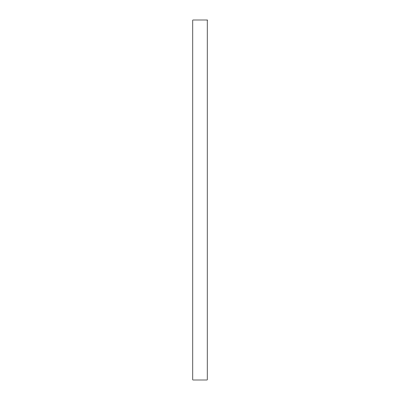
<?xml version="1.0" encoding="UTF-8"?>
<svg xmlns="http://www.w3.org/2000/svg" width="400" height="400" viewBox="0 0 400 400"><rect width="100%" height="100%" fill="white"/><g stroke="black" fill="none" stroke-linecap="round" stroke-linejoin="round"><path stroke-width="0.6" d="M207.2 20L192.8 20L192.8 380L207.2 380L207.2 20"/></g></svg>
